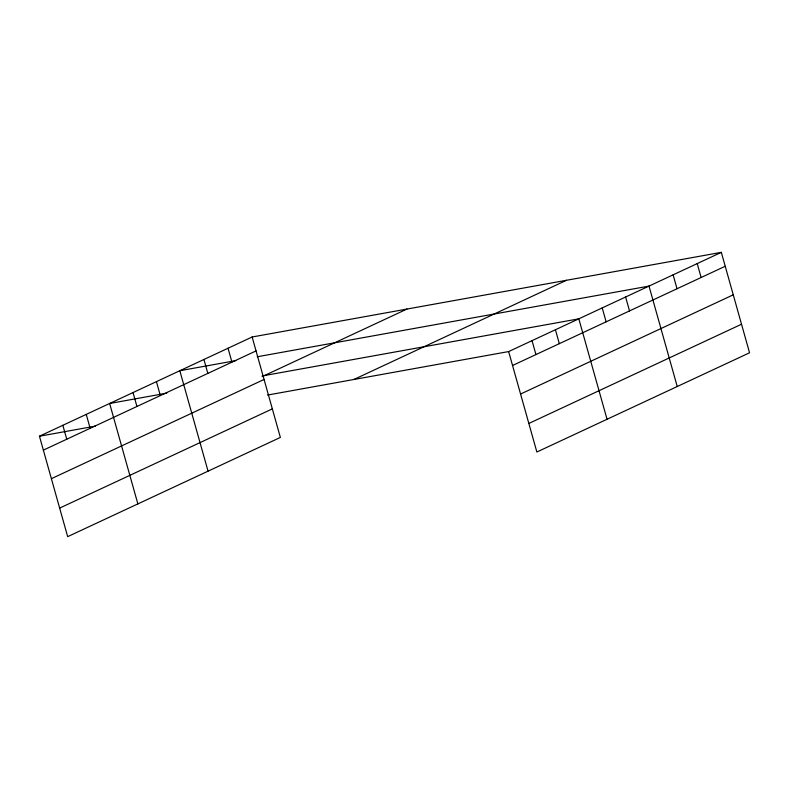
<?xml version="1.0" encoding="UTF-8"?>
<svg xmlns="http://www.w3.org/2000/svg" width="789" height="789" viewBox="0 0 789 789"><rect width="100%" height="100%" fill="white"/><g stroke="black" fill="none" stroke-linecap="round" stroke-linejoin="round"><path stroke-width="1.18" d="M252.135 336.992L280.361 437.431L67.676 536.648L39.45 436.218L252.135 336.992L721.324 252.352L749.55 352.782L536.865 452.008L508.639 351.569L721.324 252.352M43.365 450.134L256.05 350.908M262.234 376.58L406.966 309.061M51.384 478.676L264.068 379.46M59.658 508.096L272.343 408.88M353.807 379.509L566.492 280.282M512.544 365.485L725.229 266.268M520.572 394.036L733.257 294.82M528.837 423.456L741.522 324.23M235.803 360.632L179.823 370.731L208.049 471.161M257.234 356.766L649.012 286.091L677.238 386.521M166.804 393.159L109.632 403.475L137.868 503.905M262.086 375.968L578.82 318.835L607.047 419.265M39.45 436.218L95.43 426.119M267.54 395.062L508.639 351.569M697.22 263.595L701.125 277.511M673.116 274.838L677.021 288.754M625.608 296.999L629.523 310.915M602.214 307.917L606.13 321.833M555.426 329.743L559.332 343.659M532.033 340.661L535.938 354.577M228.031 348.245L231.946 362.151M203.927 359.488L207.832 373.404M156.429 381.649L160.335 395.555M133.035 392.557L136.941 406.473M86.238 414.383L90.153 428.299M62.844 425.301L66.759 439.217"/></g></svg>
